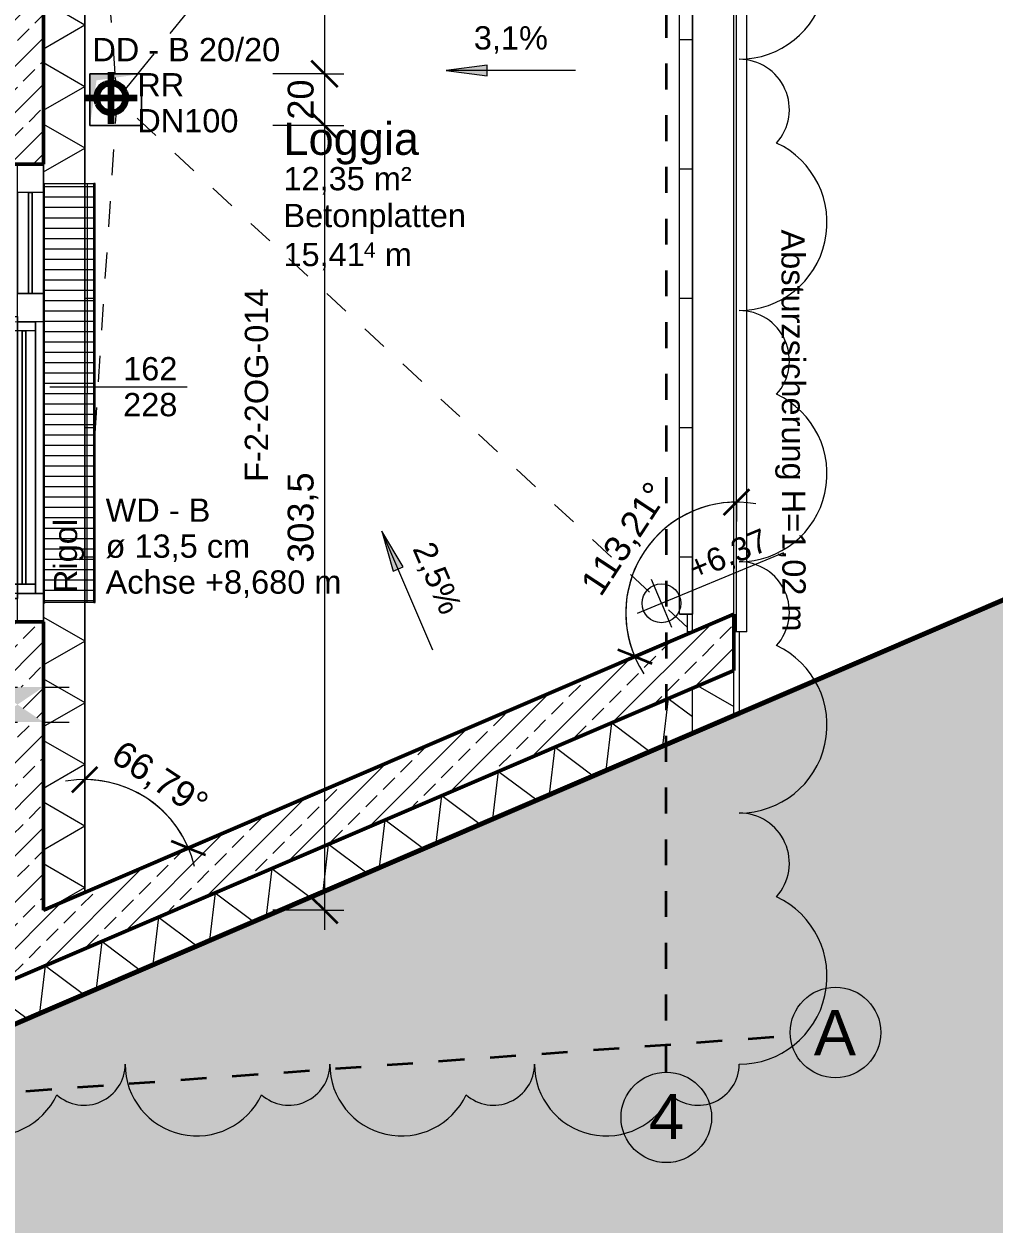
# Model space of a CAD drawing. Header units: metres. Extents: x -67.4 to -27.2, y 43.9 to 89.6.
# Drawn here: x -40.094 to -36.342, y 48.43 to 53.07 of the extents above; entities that cross this region are included whole.
import ezdxf

# ---------------------------------------------------------------- set-up
doc = ezdxf.new("R2010")
doc.units = ezdxf.units.M
for name, pattern in [('Strich Punkt Mittel', [0.015875, 0.00635, -0.004763, 0, -0.004763]), ('Verdeckt', [0.003, 0.002, -0.001]), ('Verdeckt Unten', [0.005, 0.003, -0.002])]:
    doc.linetypes.add(name, pattern=pattern)
for name, color, linetype, lineweight in [('A-DETL-GENF_', 92, 'Continuous', 13), ('A-DETL-MBND', 5, 'Continuous', 5), ('A-GLAZ-IDEN_', 152, 'Continuous', 9), ('A_2D', 7, 'Continuous', 13), ('A_Bemassung-50_', 4, 'Continuous', 9), ('A_Bemassung_', 4, 'Continuous', 9), ('A_Beschriftung_', 7, 'Continuous', 9), ('A_Decken', 8, 'Continuous', 13), ('A_Durchbruch', 7, 'Verdeckt', 5), ('A_Durchbruch_', 7, 'Continuous', 5), ('A_Gelaender', 7, 'Continuous', 13), ('A_Grundstuecksgrenze', 5, 'Continuous', 70), ('A_Hilfe', 1, 'Continuous', 5), ('A_Raeume_', 7, 'Continuous', 5), ('A_Raeume_Beschriftung_', 7, 'Continuous', 9), ('A_Raster_', 1, 'Continuous', 9), ('A_Waende', 7, 'Continuous', 13), ('G-ANNO-DIMS_', 111, 'Continuous', 9), ('G-ANNO-REVC_', 71, 'Continuous', 9), ('M-EQPM-IDEN_', 50, 'Continuous', 9), ('P-PIPE', 3, 'Continuous', 5), ('P-PIPE-CNTR', 3, 'Continuous', 5), ('P-PIPE-IDEN_', 2, 'Continuous', 9), ('Text', 90, 'Continuous', 9)]:
    doc.layers.add(name, color=color, linetype=linetype, lineweight=lineweight)
doc.styles.add('Arial_1', font='arial.ttf', dxfattribs={"height": 0.175})
doc.styles.add('Arial_2', font='arial.ttf', dxfattribs={"height": 0.09})
doc.styles.add('Arial_3', font='arial.ttf', dxfattribs={"height": 0.05849})
doc.styles.add('Arial_4', font='arial.ttf', dxfattribs={"height": 0.125})
doc.styles.add('Arial_5', font='arial.ttf', dxfattribs={"height": 0.1})
doc.dimstyles.new('WGA-Bemaßung_1', dxfattribs={"dimscale": 0.3048, "dimtxt": 0.102026, "dimasz": 0.328084, "dimexe": 0.246063, "dimexo": 0.246063, "dimgap": 0.04101, "dimtad": 1, "dimdec": 1, "dimlfac": 100, "dimrnd": 0.1, "dimdsep": 46, "dimtxsty": 'Arial_5', "dimblk1": 'OBLIQUE', "dimblk2": 'OBLIQUE', "dimsah": 1, "dimcen": 0.09, "dimdle": 0.246063, "dimazin": 2, "dimtfac": 1, "dimtdec": 4, "dimtix": 1, "dimtmove": 0, "dimatfit": 3, "dimfxl": 1, "dimtvp": 1, "dimtolj": 1, "dimtzin": 0, "dimarcsym": 2})
doc.dimstyles.new('WGA-Bemaßung_4', dxfattribs={"dimscale": 0.3048, "dimtxt": 0.102026, "dimasz": 0.328084, "dimexe": 0.246063, "dimexo": 0.0625, "dimgap": 0.04101, "dimtad": 1, "dimdec": 1, "dimlfac": 100, "dimrnd": 0.5, "dimdsep": 46, "dimtxsty": 'Arial_5', "dimblk1": 'OBLIQUE', "dimblk2": 'OBLIQUE', "dimsah": 1, "dimcen": 0.09, "dimdle": 0.246063, "dimazin": 2, "dimtfac": 1, "dimtdec": 4, "dimtix": 1, "dimtmove": 0, "dimatfit": 3, "dimfxl": 0.656168, "dimfxlon": 1, "dimtvp": 1, "dimtolj": 1, "dimtzin": 0, "dimarcsym": 2})
pattern_1 = [(45, (0, 0), (-0.08980256, 0.08980256), []), (45, (0.0898, 0), (-0.08980256, 0.08980256), [0.0635, -0.03175])]

# ---------------------------------------------------------------- blocks, each defined once
blk = doc.blocks.new('Typ des oberen Holms - Oberer Geländerholm_Innen_-3409176-263_PP_02OG_BT2')
at = {"layer": 'A_Gelaender', "lineweight": 5}
for p, q in [((-15.1143, 61.3323), (-13.3125, 65.652)), ((-13.2663, 65.6327), (-15.0681, 61.3131)), ((-15.0681, 61.3131), (-15.1143, 61.3323))]:
    blk.add_line(p, q, dxfattribs=at)
blk = doc.blocks.new('Typ des oberen Holms - Oberer Geländerholm_Innen_-V4-263_PP_02OG_BT2')
at = {"layer": 'A_Gelaender', "lineweight": 5}
for p, q in [((-15.1143, 61.3323), (-13.3125, 65.652)), ((-15.0681, 61.3131), (-13.2663, 65.6327)), ((-15.1143, 61.3323), (-15.0681, 61.3131))]:
    blk.add_line(p, q, dxfattribs=at)
blk = doc.blocks.new('HLS_Rigol - 20x8cm-V76-263_PP_02OG_BT2')
at = {"layer": 'A-DETL-MBND'}
h = blk.add_hatch(dxfattribs=at)
h.set_pattern_fill('FP_105', color=256, style=0, pattern_type=2)
h.set_pattern_definition([(270, (0, 0.6096), (0.04, 0), [])])
h.paths.add_polyline_path([(0, -0.095), (1.62, -0.095), (1.62, 0.095), (0, 0.095), (0, -0.06)])
for p, q in [((0, 0.1), (1.62, 0.1)), ((0, 0.1), (1.62, 0.1)), ((0, 0.097), (1.62, 0.097)), ((0, 0.095), (1.62, 0.095)), ((0, -0.095), (0, -0.06)), ((1.62, -0.06), (1.62, -0.095)), ((0, -0.095), (1.62, -0.095)), ((0, -0.097), (0, -0.095)), ((0, -0.095), (0, -0.1)), ((0, -0.1), (0, -0.097)), ((0, -0.097), (1.62, -0.097)), ((0, -0.1), (1.62, -0.1)), ((0, -0.1), (1.62, -0.1)), ((0, -0.1), (1.62, -0.1)), ((1.62, -0.095), (1.62, -0.097)), ((1.62, -0.1), (1.62, -0.097)), ((1.62, -0.097), (1.62, -0.1))]:
    blk.add_line(p, q, dxfattribs=at)
blk = doc.blocks.new('Allg_Nachströmöffnung1 - DN 135-V110-263_PP_02OG_BT2')
at = {"layer": 'A-DETL-GENF_', "linetype": 'Verdeckt', "lineweight": 5}
for points in [[(0.0575, -0.1), (0.125, 0), (0.0575, 0.1), (0.0575, -0.0843)], [(0.125, 0), (0.1925, -0.1), (0.1925, 0.1)]]:
    blk.add_hatch(color=256, dxfattribs=at).paths.add_polyline_path(points)
at = {"layer": 'A_Durchbruch'}
for p, q in [((0.0575, 0.1), (0.0575, -0.26)), ((0.1925, 0.1), (0.1925, -0.26))]:
    blk.add_line(p, q, dxfattribs=at)
blk = doc.blocks.new('Symbol_Schatten - Bodendurchbruch_Schatten-8269585-263_PP_02OG_BT2')
at = {"layer": 'A-DETL-MBND'}
for p, q in [((0.1, -0.1), (0.1, 0.1)), ((0.1, 0.1), (0.1, -0.1)), ((-0.1, -0.1), (0.1, -0.1)), ((0.1, -0.1), (-0.1, -0.1))]:
    blk.add_line(p, q, dxfattribs=at)
blk = doc.blocks.new('Symbol_Schatten - Bodendurchbruch_Schatten-V138-263_PP_02OG_BT2')
at = {"layer": 'A-DETL-GENF_'}
blk.add_hatch(color=256, dxfattribs=at).paths.add_polyline_path([(-0.1, -0.1), (-0.0745, 0.0751), (0.1, 0.1), (-0.1, 0.1)])
at = {"layer": 'A_2D'}
for p, q in [((-0.1, -0.1), (-0.1, 0.1)), ((-0.1, 0.1), (0.1, 0.1)), ((0.1, 0.1), (0.1, -0.1)), ((0.1, -0.1), (-0.1, -0.1))]:
    blk.add_line(p, q, dxfattribs=at)
at = {"layer": 'A_Durchbruch_'}
for p, q in [((0.1, 0.1), (-0.1, 0.1)), ((-0.1, 0.1), (-0.1, -0.1)), ((0.1, -0.1), (0.1, 0.1)), ((-0.1, -0.1), (0.1, -0.1))]:
    blk.add_line(p, q, dxfattribs=at)
blk = doc.blocks.new('Fens_Tuer_2tlg - DK_DF_SL_1770x2680_Terrassentür-V148-263_PP_02OG_BT2')
at = {"layer": 'A_2D', "lineweight": 5}
for p, q in [((-0.775, 0), (-0.775, 1.05)), ((-0.885, 0.1), (0.885, 0.1)), ((-0.885, 0.1), (0.885, 0.1)), ((-0.885, 0.1), (0.885, 0.1)), ((-0.885, -0.1), (-0.885, 0.1)), ((-0.885, 0.1), (-0.885, -0.1)), ((0.885, 0.1), (0.885, -0.1)), ((0.885, -0.1), (0.885, 0.1)), ((-0.795, 0.02), (-0.74, 0.02)), ((-0.795, 0), (-0.795, 0.02)), ((-0.795, 0.02), (-0.795, 0)), ((0.295, 0.02), (-0.795, 0.02)), ((-0.74, 0.02), (-0.74, -0.07)), ((-0.74, -0.07), (-0.74, 0.02)), ((-0.74, 0.02), (0.24, 0.02)), ((0.24, 0.02), (0.295, 0.02)), ((0.24, -0.07), (0.24, 0.02)), ((0.24, -0.07), (0.24, 0.02)), ((0.295, 0.02), (0.295, 0)), ((0.295, 0.02), (0.295, 0)), ((-0.885, -0.1), (-0.885, 0)), ((-0.885, 0), (-0.775, 0)), ((-0.885, 0), (0.885, 0)), ((-0.885, -0.1), (-0.885, 0)), ((-0.775, 0), (-0.795, 0)), ((-0.795, 0), (0.295, 0)), ((-0.775, -0.07), (-0.775, 0)), ((-0.775, 0), (-0.775, -0.07)), ((0.275, 0), (-0.775, 0)), ((-0.775, 0), (-0.775, -0.1)), ((0.275, 0), (-0.775, 0)), ((-0.775, -0.1), (-0.775, 0)), ((-0.74, -0.018), (0.24, -0.018)), ((-0.74, -0.032), (-0.74, -0.018)), ((-0.74, -0.018), (-0.74, -0.032)), ((0.24, -0.018), (-0.74, -0.018)), ((0.24, -0.032), (-0.74, -0.032)), ((-0.74, -0.032), (0.24, -0.032)), ((0.24, -0.018), (0.24, -0.032)), ((0.24, -0.032), (0.24, -0.018)), ((0.275, 0), (0.275, -0.07)), ((0.295, 0), (0.275, 0)), ((0.275, 0), (0.275, -0.07)), ((0.275, -0.1), (0.275, 0)), ((0.275, 0), (0.385, 0)), ((0.275, -0.1), (0.275, 0)), ((0.385, 0), (0.385, -0.1)), ((0.775, 0), (0.385, 0)), ((0.385, -0.1), (0.385, 0)), ((0.385, -0.043), (0.775, -0.043)), ((0.385, -0.057), (0.385, -0.043)), ((0.385, -0.043), (0.385, -0.057)), ((0.775, -0.043), (0.385, -0.043)), ((0.775, -0.1), (0.775, 0)), ((0.775, 0), (0.885, 0)), ((0.775, -0.1), (0.775, 0)), ((0.775, -0.043), (0.775, -0.057)), ((0.775, -0.057), (0.775, -0.043)), ((0.885, 0), (0.885, -0.1)), ((0.885, -0.1), (0.885, 0)), ((-0.74, -0.07), (-0.775, -0.07)), ((-0.775, -0.07), (0.275, -0.07)), ((0.24, -0.07), (-0.74, -0.07)), ((0.275, -0.07), (0.24, -0.07)), ((0.775, -0.057), (0.385, -0.057)), ((0.385, -0.057), (0.775, -0.057)), ((-0.885, -0.1), (0.885, -0.1)), ((0.885, -0.1), (-0.885, -0.1)), ((-0.775, -0.1), (-0.885, -0.1)), ((0.885, -0.1), (-0.885, -0.1)), ((-0.775, -0.1), (0.275, -0.1)), ((0.385, -0.1), (0.275, -0.1)), ((0.385, -0.1), (0.775, -0.1)), ((0.885, -0.1), (0.775, -0.1)), ((-0.81, -0.26), (0.81, -0.26))]:
    blk.add_line(p, q, dxfattribs=at)
blk.add_arc((-0.775, 0), 1.05, 360, 90, dxfattribs=at)
blk = doc.blocks.new('Family - ___-3180367-263_PP_02OG_BT2')
at = {"layer": 'A_Grundstuecksgrenze'}
blk.add_line((-19.6942, 60.8437), (-10.3832, 60.9369), dxfattribs=at)
blk = doc.blocks.new('Raster - BS_Achse-112124-263_PP_02OG_BT2')
at = {"layer": 'A_Beschriftung_'}
blk.add_circle((0, 0), 0.0035, dxfattribs=at)
blk = doc.blocks.new('DIMBLOCK36-263_PP_02OG_BT2')
at = {"layer": 'A_Bemassung-50_', "transparency": 16777216}
for p, q in [((-39.8588, 50.1482), (-39.8588, 50.2232)), ((-39.8588, 50.1482), (-39.8588, 50.0732)), ((-39.4576, 49.8837), (-39.5265, 49.8542)), ((-39.4576, 49.8837), (-39.3887, 49.9133)), ((-39.4576, 49.8837), (-39.4576, 49.8837))]:
    blk.add_line(p, q, dxfattribs=at)
at = {"layer": 'A_Bemassung-50_', "lineweight": 35, "transparency": 16777216}
for p, q in [((-39.8588, 50.1482), (-39.8088, 50.1982)), ((-39.8588, 50.1482), (-39.9088, 50.0982)), ((-39.4576, 49.8837), (-39.5233, 49.91)), ((-39.4576, 49.8837), (-39.3919, 49.8575))]:
    blk.add_line(p, q, dxfattribs=at)
at = {"layer": 'A_Bemassung-50_', "transparency": 16777216}
for start, end in [(13.3698, 99.8416), (23.2131, 89.9983)]:
    blk.add_arc((-39.8588, 49.7116), 0.4366, start, end, dxfattribs=at)
at = {"layer": 'A_Bemassung-50_', "color": 0, "transparency": 16777216, "insert": (-39.7086, 50.306), "char_height": 0.1, "width": 0.484074, "attachment_point": 1, "rotation": 326.6057, "line_spacing_factor": 0.941778, "style": 'Arial_5'}
blk.add_mtext('66,79°', dxfattribs=at)
blk = doc.blocks.new('_Oblique')
at = {"color": 0, "linetype": 'ByBlock', "lineweight": -2}
blk.add_line((-0.5, -0.5), (0.5, 0.5), dxfattribs=at)
blk = doc.blocks.new('BS_Fens_PP - rechts-2843221-263_PP_02OG_BT2')
at = {"layer": 'A-GLAZ-IDEN_'}
blk.add_line((0, 0.000124), (0, -0.010513), dxfattribs=at)
blk = doc.blocks.new('DIMBLOCK580-263_PP_02OG_BT2')
at = {"layer": 'A_Bemassung-50_', "transparency": 16777216}
for p, q in [((-37.3379, 51.2213), (-37.3379, 51.2963)), ((-37.3379, 51.2213), (-37.3379, 51.2213)), ((-37.3379, 51.2213), (-37.3379, 51.1463)), ((-37.7318, 50.6239), (-37.6628, 50.6534)), ((-37.7318, 50.6239), (-37.8007, 50.5943))]:
    blk.add_line(p, q, dxfattribs=at)
at = {"layer": 'A_Bemassung-50_', "lineweight": 35, "transparency": 16777216}
for p, q in [((-37.3379, 51.2213), (-37.2879, 51.2713)), ((-37.3379, 51.2213), (-37.3879, 51.1713)), ((-37.7318, 50.6239), (-37.7974, 50.6501)), ((-37.7318, 50.6239), (-37.6661, 50.5976))]:
    blk.add_line(p, q, dxfattribs=at)
at = {"layer": 'A_Bemassung-50_', "transparency": 16777216}
for start, end in [(90, 203.2131), (79.9723, 213.2408)]:
    blk.add_arc((-37.3379, 50.7928), 0.4285, start, end, dxfattribs=at)
at = {"layer": 'A_Bemassung-50_', "color": 0, "transparency": 16777216, "insert": (-37.9467, 50.9065), "char_height": 0.1, "width": 0.576368, "attachment_point": 1, "rotation": 56.6066, "line_spacing_factor": 0.941778, "style": 'Arial_5'}
blk.add_mtext('113,21°', dxfattribs=at)
blk = doc.blocks.new('DIMBLOCK639-263_PP_02OG_BT2')
at = {"layer": 'A_Bemassung-50_', "lineweight": 35, "transparency": 16777216}
for p, q in [((-38.9314, 55.6285), (-38.9814, 55.6785)), ((-38.9314, 55.6285), (-38.8814, 55.5785)), ((-38.9315, 52.8771), (-38.9815, 52.9271)), ((-38.9315, 52.8771), (-38.8815, 52.8271))]:
    blk.add_line(p, q, dxfattribs=at)
at = {"layer": 'A_Bemassung-50_', "transparency": 16777216}
for p, q in [((-38.9314, 55.6285), (-39.0064, 55.6285)), ((-38.9314, 55.6285), (-38.9315, 52.8771)), ((-38.9314, 55.6285), (-38.7314, 55.6285)), ((-38.9315, 52.8771), (-39.1315, 52.8771)), ((-38.9315, 52.8771), (-38.8565, 52.8771))]:
    blk.add_line(p, q, dxfattribs=at)
at = {"layer": 'A_Bemassung-50_', "color": 0, "transparency": 16777216, "insert": (-39.0738, 54.1374), "char_height": 0.1, "width": 0.276883, "attachment_point": 1, "rotation": 90, "line_spacing_factor": 0.941778, "style": 'Arial_5'}
blk.add_mtext('275', dxfattribs=at)
blk = doc.blocks.new('DIMBLOCK640-263_PP_02OG_BT2')
at = {"layer": 'A_Bemassung-50_', "lineweight": 35, "transparency": 16777216}
for p, q in [((-38.9315, 52.8771), (-38.9815, 52.9271)), ((-38.9315, 52.8771), (-38.8815, 52.8271)), ((-38.9315, 52.6771), (-38.9815, 52.7271)), ((-38.9315, 52.6771), (-38.8815, 52.6271))]:
    blk.add_line(p, q, dxfattribs=at)
at = {"layer": 'A_Bemassung-50_', "transparency": 16777216}
for p, q in [((-38.9315, 52.8771), (-39.1315, 52.8771)), ((-38.9315, 52.8771), (-38.9315, 52.6771)), ((-38.9315, 52.8771), (-38.8565, 52.8771)), ((-38.9315, 52.6771), (-39.1315, 52.6771)), ((-38.9315, 52.6771), (-38.8565, 52.6771))]:
    blk.add_line(p, q, dxfattribs=at)
at = {"layer": 'A_Bemassung-50_', "color": 0, "transparency": 16777216, "insert": (-39.0738, 52.7002), "char_height": 0.1, "width": 0.184588, "attachment_point": 1, "rotation": 90, "line_spacing_factor": 0.941778, "style": 'Arial_5'}
blk.add_mtext('20', dxfattribs=at)
blk = doc.blocks.new('DIMBLOCK641-263_PP_02OG_BT2')
at = {"layer": 'A_Bemassung-50_', "lineweight": 35, "transparency": 16777216}
for p, q in [((-38.9315, 52.6771), (-38.9815, 52.7271)), ((-38.9315, 52.6771), (-38.8815, 52.6271)), ((-38.9316, 49.643), (-38.9816, 49.693)), ((-38.9316, 49.643), (-38.8816, 49.593))]:
    blk.add_line(p, q, dxfattribs=at)
at = {"layer": 'A_Bemassung-50_', "transparency": 16777216}
for p, q in [((-38.9315, 52.6771), (-39.1315, 52.6771)), ((-38.9315, 52.6771), (-38.9316, 49.568)), ((-38.9315, 52.6771), (-38.8565, 52.6771)), ((-38.9316, 49.643), (-39.1316, 49.643)), ((-38.9316, 49.643), (-38.8566, 49.643))]:
    blk.add_line(p, q, dxfattribs=at)
at = {"layer": 'A_Bemassung-50_', "color": 0, "transparency": 16777216, "insert": (-39.0739, 50.9866), "char_height": 0.1, "width": 0.416266, "attachment_point": 1, "rotation": 90, "line_spacing_factor": 0.941778, "style": 'Arial_5'}
blk.add_mtext('303,5', dxfattribs=at)
blk = doc.blocks.new('Höhenkoten - 018-55644-263_PP_02OG_BT2')
at = {"layer": 'G-ANNO-DIMS_'}
for p, q in [((0, 0), (0, 0.002)), ((-0.002, 0), (0.010242, 0)), ((0, 0), (0, -0.002))]:
    blk.add_line(p, q, dxfattribs=at)
blk.add_circle((0, 0), 0.0015, dxfattribs=at)
blk = doc.blocks.new('Family - ___-11916771-263_PP_02OG_BT2')
at = {"layer": 'G-ANNO-REVC_'}
for centre, radius, start, end in [((-13.9443, 63.5376), 0.34, 247.36, 42.1512), ((-14.15, 63.0444), 0.1943, 295.5497, 67.36), ((-14.3183, 62.6409), 0.34, 247.36, 42.1512), ((-14.524, 62.1477), 0.1943, 295.5497, 67.36), ((-14.6923, 61.7442), 0.34, 247.36, 42.1512), ((-14.898, 61.2511), 0.1943, 295.5497, 67.36), ((-15.0663, 60.8475), 0.34, 247.36, 42.1512), ((-18.2376, 60.7491), 0.277, 157.36, 312.1512), ((-17.9089, 60.612), 0.1583, 205.5497, 337.36), ((-17.5071, 60.4444), 0.277, 157.36, 312.1512), ((-15.272, 60.3544), 0.1943, 295.5497, 67.36), ((-17.1783, 60.3073), 0.1583, 205.5497, 337.36), ((-16.7765, 60.1397), 0.277, 157.36, 312.1512), ((-15.4403, 59.9508), 0.34, 247.36, 42.1512), ((-16.4478, 60.0026), 0.1583, 205.5497, 337.36), ((-16.046, 59.835), 0.277, 157.36, 312.1512), ((-15.7173, 59.6979), 0.1583, 205.5497, 337.36)]:
    blk.add_arc(centre, radius, start, end, dxfattribs=at)

msp = doc.modelspace()

# ---------------------------------------------------------------- hatches: boundary and pattern name
at = {"layer": 'A-DETL-GENF_', "lineweight": 5}
h = msp.add_hatch(dxfattribs=at)
h.set_pattern_fill('FP_172', color=252, style=0, pattern_type=2)
h.set_pattern_definition([(89.998, (-85.848, 81.011), (-0.5, 1.75e-05), []), (179.998, (-85.848, 81.011), (-1.75e-05, -0.5), [])])
h.paths.add_polyline_path([(-37.5089, 50.7881), (-37.5089, 55.4684), (-37.5587, 55.4684), (-37.5589, 50.7881), (-37.5089, 50.7881)])
h.paths.add_polyline_path([(-39.8188, 50.8335), (-39.8188, 52.4535), (-39.8587, 52.4535), (-39.8588, 50.8335), (-39.8217, 50.8335)])
h.paths.add_polyline_path([(-39.8093, 52.6771), (-39.8019, 52.6771), (-39.8018, 52.712), (-39.7842, 52.7193), (-39.7979, 52.7429), (-39.7783, 52.7316), (-39.7638, 52.7278), (-39.7489, 52.7278), (-39.7333, 52.7324), (-39.7216, 52.7392), (-39.7111, 52.7498), (-39.7037, 52.7627), (-39.6998, 52.7776), (-39.6999, 52.7921), (-39.7038, 52.8065), (-39.7113, 52.8194), (-39.7218, 52.8299), (-39.7348, 52.8373), (-39.7492, 52.8411), (-39.7641, 52.8411), (-39.7785, 52.8372), (-39.7914, 52.8297), (-39.784, 52.8372), (-39.8019, 52.8372), (-39.8019, 52.8538), (-39.8137, 52.8521), (-39.8387, 52.6771), (-39.8132, 52.6771)])
h.paths.add_polyline_path([(-39.8187, 53.5335), (-39.8187, 55.1535), (-39.8587, 55.1535), (-39.8587, 53.5335), (-39.8217, 53.5335)])
h.paths.add_polyline_path([(-35.4186, 59.5384), (-35.4186, 59.5384), (-35.644, 59.5384)])
h.paths.add_polyline_path([(-37.2796, 59.6652), (-37.2647, 59.6652), (-37.2503, 59.6691), (-37.2374, 59.6766), (-37.2268, 59.6872), (-37.2194, 59.7001), (-37.2156, 59.7146), (-37.2156, 59.7295), (-37.2195, 59.7439), (-37.227, 59.7568), (-37.2376, 59.7673), (-37.2505, 59.7747), (-37.265, 59.7786), (-37.2799, 59.7785), (-37.2943, 59.7746), (-37.3086, 59.7657), (-37.3177, 59.7566), (-37.3251, 59.7436), (-37.329, 59.7292), (-37.3286, 59.7133), (-37.325, 59.6999), (-37.3175, 59.687), (-37.307, 59.6765), (-37.294, 59.669)])
h.paths.add_polyline_path([(-37.3086, 60.5211), (-37.3086, 62.1411), (-37.3486, 62.1411), (-37.3486, 60.5211), (-37.3116, 60.5211)])
h.paths.add_polyline_path([(-54.1885, 64.3116), (-54.1187, 64.3116), (-54.1185, 67.9719), (-52.7484, 67.9718), (-52.7485, 68.0518), (-54.1186, 68.0519), (-54.1185, 71.7219), (-54.3483, 71.7219), (-54.3485, 64.3116), (-54.1885, 64.3116)])
h.paths.add_polyline_path([(-52.7485, 64.8267), (-52.7485, 66.4467), (-52.7659, 66.4467), (-52.766, 64.8267), (-52.7485, 64.8267)])
h.paths.add_polyline_path([(-52.768, 64.8267), (-52.7684, 66.4467), (-52.7709, 66.4467), (-52.771, 64.8267), (-52.7684, 64.8267)])
h.paths.add_polyline_path([(-35.4184, 66.3384), (-35.4184, 66.3384), (-35.644, 66.3384)])
h.paths.add_polyline_path([(-37.2484, 66.4389), (-37.2381, 66.4453), (-37.2285, 66.4549), (-37.2211, 66.4679), (-37.2173, 66.4823), (-37.2176, 66.4982), (-37.2212, 66.5116), (-37.2287, 66.5245), (-37.2393, 66.535), (-37.2484, 66.5403), (-37.2484, 66.4396)])
h.paths.add_polyline_path([(-52.865, 68.0526), (-52.8501, 68.0526), (-52.8357, 68.0565), (-52.8228, 68.064), (-52.8123, 68.0746), (-52.8048, 68.0875), (-52.801, 68.1019), (-52.801, 68.1168), (-52.8049, 68.1312), (-52.8124, 68.1441), (-52.823, 68.1547), (-52.8359, 68.1621), (-52.8504, 68.1659), (-52.8653, 68.1659), (-52.8797, 68.162), (-52.8926, 68.1545), (-52.9031, 68.1439), (-52.9105, 68.131), (-52.9144, 68.1166), (-52.9143, 68.1016), (-52.9104, 68.0872), (-52.9029, 68.0743), (-52.8924, 68.0638), (-52.8794, 68.0564), (-52.8771, 68.0558)])
h.paths.add_polyline_path([(-52.7483, 69.5868), (-52.7483, 71.2068), (-52.7883, 71.2068), (-52.7883, 69.5868), (-52.7484, 69.5868)])
h.paths.add_polyline_path([(-35.4182, 72.6384), (-35.4182, 72.6384), (-35.644, 72.6384)])
h.paths.add_polyline_path([(-37.2797, 73.3336), (-37.2647, 73.3336), (-37.2503, 73.3375), (-37.2374, 73.345), (-37.2269, 73.3556), (-37.2195, 73.3685), (-37.2157, 73.383), (-37.2157, 73.3979), (-37.2196, 73.4123), (-37.2271, 73.4252), (-37.2377, 73.4357), (-37.2506, 73.4431), (-37.265, 73.447), (-37.2799, 73.4469), (-37.2943, 73.443), (-37.3082, 73.4346), (-37.3178, 73.425), (-37.3252, 73.412), (-37.329, 73.3976), (-37.329, 73.3827), (-37.3251, 73.3683), (-37.3176, 73.3554), (-37.307, 73.3449), (-37.2941, 73.3374)])
h.paths.add_polyline_path([(-37.3082, 73.6624), (-37.3082, 74.7124), (-37.3482, 74.7124), (-37.3481, 73.6624), (-37.3112, 73.6624)])
h.paths.add_polyline_path([(-37.3082, 75.4874), (-37.3082, 76.5374), (-37.3481, 76.5374), (-37.3481, 75.4874), (-37.3082, 75.4874)])
h.paths.add_polyline_path([(-40.528, 79.0364), (-40.528, 80.0864), (-40.568, 80.0864), (-40.5681, 79.0364), (-40.531, 79.0364)])
h.paths.add_polyline_path([(-40.5134, 80.5137), (-40.4943, 80.5137), (-40.4998, 80.5269), (-40.4753, 80.5372), (-40.4603, 80.5372), (-40.4459, 80.5411), (-40.433, 80.5486), (-40.4216, 80.5608), (-40.4151, 80.5721), (-40.4113, 80.5866), (-40.4113, 80.6015), (-40.4152, 80.6159), (-40.4227, 80.6288), (-40.4333, 80.6393), (-40.4472, 80.647), (-40.4606, 80.6506), (-40.4755, 80.6505), (-40.4899, 80.6466), (-40.4899, 80.6775), (-40.5055, 80.6887), (-40.4753, 80.6887), (-40.4753, 80.6955), (-40.523, 80.6887), (-40.548, 80.5137), (-40.523, 80.5137)])
at = {"layer": 'A-DETL-GENF_'}
msp.add_hatch(color=253, dxfattribs=at).paths.add_polyline_path([(-41.6362, 44.7336), (-32.3013, 44.7336), (-32.3013, 52.5466), (-33.0402, 52.2443), (-41.5978, 48.5741), (-54.349, 47.6519), (-54.449, 47.6519), (-54.2379, 44.7336), (-41.6841, 44.7336)])
at = {"layer": 'A_Waende', "lineweight": 5}
h = msp.add_hatch(dxfattribs=at)
h.set_pattern_fill('FP_4', color=250, style=0, pattern_type=2)
h.set_pattern_definition(pattern_1)
h.paths.add_polyline_path([(-40.2188, 49.5573), (-40.0188, 49.643), (-40.0188, 50.371), (-40.2188, 50.371), (-40.2188, 49.643)])
h.paths.add_polyline_path([(-40.0188, 50.506), (-40.0188, 50.7585), (-40.2188, 50.7585), (-40.2188, 50.506), (-40.0314, 50.506)])
h.paths.add_polyline_path([(-40.1188, 50.4385), (-40.2188, 50.506), (-40.2188, 50.371), (-40.1568, 50.4129)])
h.paths.add_polyline_path([(-40.0188, 50.371), (-40.0188, 50.506), (-40.1188, 50.4385), (-40.0314, 50.3795)])
h.paths.add_polyline_path([(-40.0187, 52.5285), (-40.0187, 53.4585), (-40.2187, 53.4585), (-40.2187, 52.5285), (-40.1187, 52.5285)])
h.paths.add_polyline_path([(-40.0187, 55.2285), (-40.0186, 55.6285), (-40.2186, 55.6285), (-40.2186, 55.2285), (-40.0187, 55.2285)])
h = msp.add_hatch(dxfattribs=at)
h.set_pattern_fill('FP_15', color=250, angle=202.64, style=0, pattern_type=2)
h.set_pattern_definition([(89.998, (-39.85856, 52.59038), (-0.20637, 7e-06), []), (149.998, (-39.85856, 52.59038), (-0.103191, -0.178718), []), (209.998, (-39.85856, 52.59038), (0.103179, -0.178725), [])])
h.paths.add_polyline_path([(-40.0188, 49.643), (-39.8588, 49.7116), (-39.8588, 50.8335), (-40.0188, 50.8335), (-40.0188, 49.6774)])
h.paths.add_polyline_path([(-39.8587, 52.4535), (-39.8588, 53.5335), (-40.0187, 53.5335), (-40.0187, 52.4535), (-39.8588, 52.4535)])
h.paths.add_polyline_path([(-39.8587, 55.1535), (-39.8588, 55.4685), (-40.0186, 55.4685), (-40.0186, 55.1535), (-39.8587, 55.1535)])
h = msp.add_hatch(dxfattribs=at)
h.set_pattern_fill('FP_4', color=250, style=0, pattern_type=2)
h.set_pattern_definition(pattern_1)
h.paths.add_polyline_path([(-41.6362, 48.7318), (-37.3489, 50.5705), (-37.3489, 50.7881), (-41.6841, 48.9288), (-41.6628, 48.8411)])
h = msp.add_hatch(dxfattribs=at)
h.set_pattern_fill('FP_47', color=250, angle=-157.36, style=0, pattern_type=2)
h.set_pattern_definition([(270, (-37.50891, 50.5236), (0.20637, -7e-06), []), (330, (-37.50891, 50.5236), (0.1032, 0.17873), []), (30, (-37.50891, 50.5236), (-0.10318, 0.17873), [])])
h.paths.add_polyline_path([(-37.5089, 50.3277), (-37.3489, 50.3964), (-37.3489, 50.5705), (-37.5089, 50.5018)])
h = msp.add_hatch(dxfattribs=at)
h.set_pattern_fill('FP_1', color=250, angle=-157.36, style=0, pattern_type=2)
h.set_pattern_definition([(203.213, (-39.57267, 49.61625), (0.081345, -0.189673), []), (263.213, (-39.57267, 49.61625), (0.204934, -0.02439), []), (323.213, (-39.57267, 49.61625), (0.123583, 0.165275), [])])
h.paths.add_polyline_path([(-41.5978, 48.5741), (-37.5089, 50.3277), (-37.5089, 50.5018), (-41.6362, 48.7318)])
at = {"layer": 'G-ANNO-DIMS_'}
for points in [[(-38.4612, 52.8905), (-38.3025, 52.8696), (-38.3025, 52.9114)], [(-38.7092, 51.1086), (-38.6659, 50.9545), (-38.6275, 50.9709)]]:
    msp.add_hatch(color=256, dxfattribs=at).paths.add_polyline_path(points)

# ---------------------------------------------------------------- linework, layer by layer
at = {"layer": 'A-DETL-MBND'}
for p, q in [((-37.3479, 50.3964), (-37.3479, 50.7199)), ((-37.3279, 50.7199), (-37.3279, 50.3964)), ((-37.3479, 50.3964), (-37.3279, 50.3964))]:
    msp.add_line(p, q, dxfattribs=at)
at = {"layer": 'A_2D'}
for p, q in [((-39.8586, 55.4685), (-39.8588, 49.7116)), ((-37.3489, 50.7881), (-37.3488, 55.4684)), ((-33.0402, 52.2443), (-41.5978, 48.5741)), ((-39.8588, 49.7116), (-37.3489, 50.7881))]:
    msp.add_line(p, q, dxfattribs=at)
at = {"layer": 'A_2D', "lineweight": 5}
msp.add_line((-37.3489, 50.3994), (-37.3539, 50.3994), dxfattribs=at)
at = {"layer": 'A_Decken', "linetype": 'Verdeckt Unten'}
for p, q in [((-39.6534, 52.8771), (-37.5732, 55.4685)), ((-39.7407, 52.8771), (-39.8187, 53.9296)), ((-39.7378, 52.8381), (-39.7396, 52.8627)), ((-39.7064, 52.8111), (-39.6553, 52.8748)), ((-39.8188, 51.4875), (-39.7364, 52.7312)), ((-37.5279, 50.7371), (-39.7084, 52.7545))]:
    msp.add_line(p, q, dxfattribs=at)
at = {"layer": 'A_Decken'}
for p, q in [((-39.6387, 52.8771), (-39.6387, 52.6771)), ((-39.6387, 52.6771), (-39.8387, 52.6771)), ((-39.8187, 52.4535), (-39.8237, 52.4535)), ((-39.8188, 50.8335), (-39.8187, 52.4535)), ((-39.8238, 50.8335), (-39.8188, 50.8335))]:
    msp.add_line(p, q, dxfattribs=at)
at = {"layer": 'A_Hilfe'}
msp.add_line((-40.0188, 49.643), (-40.0038, 49.643), dxfattribs=at)
at = {"layer": 'A_Raeume_', "flags": 128}
msp.add_lwpolyline([(-39.8588, 49.7116), (-37.5079, 50.7199), (-37.5079, 55.4685), (-39.8586, 55.4685)], close=True, dxfattribs=at)
at = {"layer": 'A_Raster_', "linetype": 'Strich Punkt Mittel', "lineweight": 35}
for p, q in [((-37.6095, 49.0172), (-37.6083, 85.9506)), ((-56.2438, 47.7755), (-37.1299, 49.158))]:
    msp.add_line(p, q, dxfattribs=at)
at = {"layer": 'A_Waende'}
for p, q in [((-37.3379, 50.7199), (-37.3379, 55.4684)), ((-37.2979, 50.7199), (-37.2979, 55.4685)), ((-40.0188, 50.8335), (-40.0187, 52.4535)), ((-37.5279, 50.7199), (-37.5279, 50.7881)), ((-37.5079, 50.7199), (-37.5279, 50.7199)), ((-37.2979, 50.7199), (-37.3489, 50.7199))]:
    msp.add_line(p, q, dxfattribs=at)
at = {"layer": 'A_Waende', "color": 250, "lineweight": 5}
for p, q in [((-39.8587, 52.4535), (-39.8587, 53.5335)), ((-40.0187, 52.5285), (-40.0187, 52.4535)), ((-40.0187, 52.4535), (-39.8587, 52.4535)), ((-40.0188, 50.8335), (-40.0188, 50.7585)), ((-39.8588, 50.8335), (-40.0188, 50.8335)), ((-39.8588, 49.7116), (-39.8588, 50.8335)), ((-37.3489, 50.3964), (-37.3489, 50.5705)), ((-41.5978, 48.5741), (-37.3489, 50.3964))]:
    msp.add_line(p, q, dxfattribs=at)
at = {"layer": 'A_Waende', "color": 10, "lineweight": 50}
for p, q in [((-40.0187, 52.5285), (-40.0187, 53.4585)), ((-40.2187, 52.5285), (-40.0187, 52.5285)), ((-37.3489, 50.7881), (-40.0188, 49.643)), ((-37.3489, 50.5705), (-37.3489, 50.7881)), ((-40.0188, 50.7585), (-40.2188, 50.7585)), ((-40.0188, 49.643), (-40.0188, 50.7585)), ((-41.6362, 48.7318), (-37.3489, 50.5705))]:
    msp.add_line(p, q, dxfattribs=at)
at = {"layer": 'G-ANNO-DIMS_'}
for p, q in [((-38.3025, 52.9114), (-38.4612, 52.8905)), ((-38.3025, 52.8696), (-38.3025, 52.9114)), ((-38.4612, 52.8905), (-38.3025, 52.8696)), ((-37.9612, 52.8905), (-38.4612, 52.8905)), ((-38.7092, 51.1086), (-38.6659, 50.9545)), ((-38.6275, 50.9709), (-38.7092, 51.1086)), ((-38.5122, 50.6491), (-38.7092, 51.1086)), ((-38.6659, 50.9545), (-38.6275, 50.9709))]:
    msp.add_line(p, q, dxfattribs=at)
at = {"layer": 'P-PIPE', "color": 150, "lineweight": 100}
for start, end in [(112.64, 202.64), (22.64, 112.64), (292.64, 22.64), (202.64, 292.64)]:
    msp.add_arc((-39.7565, 52.7845), 0.0571, start, end, dxfattribs=at)
at = {"layer": 'P-PIPE-CNTR', "color": 150, "lineweight": 100}
for p, q in [((-39.7565, 52.6845), (-39.7565, 52.8845)), ((-39.8565, 52.7845), (-39.6565, 52.7845))]:
    msp.add_line(p, q, dxfattribs=at)

# ---------------------------------------------------------------- block references
at = {"layer": 'A-DETL-MBND'}
msp.add_blockref('Symbol_Schatten - Bodendurchbruch_Schatten-8269585-263_PP_02OG_BT2', (-39.7387, 52.7771), dxfattribs=at)
at = {"layer": 'A-DETL-MBND', "rotation": 89.99827587846501}
msp.add_blockref('HLS_Rigol - 20x8cm-V76-263_PP_02OG_BT2', (-39.9188, 50.8335), dxfattribs=at)
at = {"layer": 'A-GLAZ-IDEN_', "xscale": 49.99999999999998, "yscale": 49.99999999999998, "zscale": 49.99999999999998, "rotation": 89.99827587846517}
msp.add_blockref('BS_Fens_PP - rechts-2843221-263_PP_02OG_BT2', (-39.988, 51.6666), dxfattribs=at)
at = {"layer": 'A_2D'}
msp.add_blockref('Symbol_Schatten - Bodendurchbruch_Schatten-V138-263_PP_02OG_BT2', (-39.7387, 52.7771), dxfattribs=at)
at = {"layer": 'A_2D', "lineweight": 5, "rotation": 89.9982758784651}
msp.add_blockref('Fens_Tuer_2tlg - DK_DF_SL_1770x2680_Terrassentür-V148-263_PP_02OG_BT2', (-40.1188, 51.6435), dxfattribs=at)
at = {"layer": 'A_Beschriftung_', "xscale": 49.99999999999998, "yscale": 49.99999999999998, "zscale": 49.99999999999998}
for p, rotation in [((-36.9553, 49.1706), 274.1368945284542), ((-37.6095, 48.8422), 359.9982758785824)]:
    msp.add_blockref('Raster - BS_Achse-112124-263_PP_02OG_BT2', p, dxfattribs=dict(at, rotation=rotation))
at = {"layer": 'A_Durchbruch', "rotation": 89.9982758784651}
msp.add_blockref('Allg_Nachströmöffnung1 - DN 135-V110-263_PP_02OG_BT2', (-40.1188, 50.3135), dxfattribs=at)
at = {"layer": 'A_Gelaender', "lineweight": 5, "rotation": 22.64000000000043}
for name in ['Typ des oberen Holms - Oberer Geländerholm_Innen_-3409176-263_PP_02OG_BT2', 'Typ des oberen Holms - Oberer Geländerholm_Innen_-V4-263_PP_02OG_BT2']:
    msp.add_blockref(name, (0, 0), dxfattribs=at)
at = {"layer": 'A_Grundstuecksgrenze', "rotation": 22.64000000000043}
msp.add_blockref('Family - ___-3180367-263_PP_02OG_BT2', (0, 0), dxfattribs=at)
at = {"layer": 'G-ANNO-DIMS_', "xscale": 49.99999999999998, "yscale": 49.99999999999998, "zscale": 49.99999999999998, "rotation": 22.64000000000044}
msp.add_blockref('Höhenkoten - 018-55644-263_PP_02OG_BT2', (-37.6283, 50.83), dxfattribs=at)
at = {"layer": 'G-ANNO-REVC_', "rotation": 22.64000000000043}
msp.add_blockref('Family - ___-11916771-263_PP_02OG_BT2', (0, 0), dxfattribs=at)

# ---------------------------------------------------------------- texts
at = {"layer": 'A-GLAZ-IDEN_', "char_height": 0.09, "attachment_point": 1, "style": 'Arial_2'}
for s, insert, width, rotation in [('F-2-2OG-014', (-39.2398, 51.2997), 0.889873, 90), ('162', (-39.7103, 51.7822), 0.252532, 359.9983), ('228', (-39.7103, 51.6433), 0.252532, 359.9983)]:
    msp.add_mtext(s, dxfattribs=dict(at, insert=insert, width=width, rotation=rotation))
at = {"layer": 'A_Beschriftung_', "attachment_point": 1}
for s, insert, char_height, width, style in [('DD - B 20/20', (-39.8294, 53.0161), 0.09, 0.861814, 'Arial_2'), ('WD - B', (-39.778, 51.2351), 0.09, 0.489029, 'Arial_2'), ('ø 13,5 cm', (-39.778, 51.0962), 0.09, 0.665401, 'Arial_2'), ('Achse +8,680 m', (-39.778, 50.9573), 0.09, 1.082278, 'Arial_2'), ('A', (-37.039, 49.2572), 0.175, 0.200422, 'Arial_1'), ('4', (-37.6767, 48.9332), 0.175, 0.168354, 'Arial_1')]:
    msp.add_mtext(s, dxfattribs=dict(at, insert=insert, char_height=char_height, width=width, style=style))
at = {"layer": 'A_Raeume_Beschriftung_', "attachment_point": 1}
for s, insert, char_height, width, style in [('Loggia', (-39.0903, 52.6891), 0.125, 0.633333, 'Arial_4'), ('12,35 m²', (-39.0903, 52.5171), 0.09, 0.58924, 'Arial_2'), ('Betonplatten', (-39.0903, 52.3746), 0.09, 0.825738, 'Arial_2'), ('15,41', (-39.0903, 52.2237), 0.09, 0.376793, 'Arial_2'), ('4', (-38.7794, 52.2255), 0.0585, 0.056118, 'Arial_3'), (' m', (-38.7331, 52.2237), 0.09, 0.164346, 'Arial_2')]:
    msp.add_mtext(s, dxfattribs=dict(at, insert=insert, char_height=char_height, width=width, style=style))
at = {"layer": 'G-ANNO-DIMS_', "insert": (-38.354, 53.0615), "char_height": 0.09, "width": 0.342666, "attachment_point": 1, "line_spacing_factor": 0.941778, "style": 'Arial_2'}
msp.add_mtext('3,1%', dxfattribs=at)
at = {"layer": 'G-ANNO-DIMS_', "char_height": 0.09, "attachment_point": 1, "line_spacing_factor": 0.941778, "style": 'Arial_2'}
for s, insert, width, rotation in [('+6,37', (-37.535, 51.0001), 0.380128, 22.64), ('2,5%', (-38.5097, 51.0775), 0.342666, 293.2131)]:
    msp.add_mtext(s, dxfattribs=dict(at, insert=insert, width=width, rotation=rotation))
at = {"layer": 'M-EQPM-IDEN_', "insert": (-39.9781, 50.8697), "char_height": 0.09, "width": 0.3327, "attachment_point": 1, "rotation": 90, "style": 'Arial_2'}
msp.add_mtext('Rigol', dxfattribs=at)
at = {"layer": 'P-PIPE-IDEN_', "char_height": 0.09, "attachment_point": 1, "style": 'Arial_2'}
for s, insert, width in [('RR', (-39.6555, 52.8801), 0.216456), ('DN100', (-39.6555, 52.7412), 0.468987)]:
    msp.add_mtext(s, dxfattribs=dict(at, insert=insert, width=width))
at = {"layer": 'Text', "color": 7, "insert": (-37.0745, 52.2757), "char_height": 0.09, "width": 1.835864, "attachment_point": 1, "rotation": 270.1582, "style": 'Arial_2'}
msp.add_mtext('Absturzsicherung H=1,02 m', dxfattribs=at)

# ---------------------------------------------------------------- dimensions: what is measured, and where the dimension line sits
at = {"layer": 'A_Bemassung_'}
for base, p1, p2, override, picture, middle in [((-38.9315, 52.8771), (-38.7314, 55.6285), (-39.1315, 52.8771), {"dimpost": '<>', "dimfxl": 2.780291}, 'DIMBLOCK639-263_PP_02OG_BT2', (-38.995, 54.2528)), ((-38.9315, 52.6771), (-39.1315, 52.8771), (-39.1315, 52.6771), {"dimpost": '<>', "dimfxl": 0.2}, 'DIMBLOCK640-263_PP_02OG_BT2', (-38.9951, 52.7771)), ((-38.9316, 49.643), (-39.1315, 52.6771), (-39.1316, 49.643), {"dimpost": '<>', "dimfxl": 3.034138}, 'DIMBLOCK641-263_PP_02OG_BT2', (-38.9951, 51.1601))]:
    dim = msp.add_linear_dim(base=base, p1=p1, p2=p2, angle=89.9983, dimstyle='WGA-Bemaßung_4', override=override, dxfattribs=at)
    dim.commit()
    dim.dimension.update_dxf_attribs({"geometry": picture, "text_midpoint": middle})
for base, center, p1, p2, override, picture, middle in [((-37.6002, 51.1317), (-37.3379, 50.7928), (-37.3379, 51.3713), (-37.8696, 50.5648), {"dimpost": '<>', "dimfxl": 0.966042}, 'DIMBLOCK580-263_PP_02OG_BT2', (-37.7488, 51.0636)), ((-39.5527, 50.0229), (-39.8588, 49.7116), (-39.3197, 49.9428), (-39.8588, 50.2982), {"dimpost": '<>', "dimfxl": 0.64565}, 'DIMBLOCK36-263_PP_02OG_BT2', (-39.5836, 50.1292))]:
    dim = msp.add_angular_dim_3p(base=base, center=center, p1=p1, p2=p2, dimstyle='WGA-Bemaßung_1', override=override, dxfattribs=at)
    dim.commit()
    dim.dimension.update_dxf_attribs({"geometry": picture, "text_midpoint": middle})

doc.saveas('drawing.dxf')
